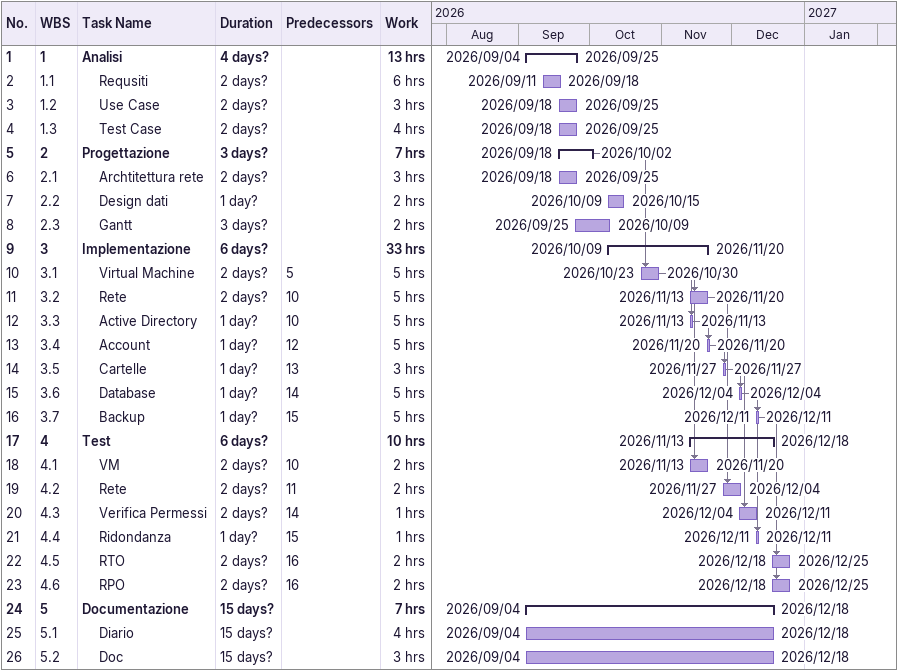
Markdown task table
| ID | WBS | Task | Duration | Start | Finish | Predecessors | Work (h) |
|---|---|---|---|---|---|---|---|
| 1 | 1 | **Analisi** | 4d? | 2026-09-04 | 2026-09-25 |  | 13 |
| 2 | 1.1 | Requsiti | 2d? | 2026-09-11 | 2026-09-18 |  | 6 |
| 3 | 1.2 | Use Case | 2d? | 2026-09-18 | 2026-09-25 |  | 3 |
| 4 | 1.3 | Test Case | 2d? | 2026-09-18 | 2026-09-25 |  | 4 |
| 5 | 2 | **Progettazione** | 3d? | 2026-09-18 | 2026-10-02 |  | 7 |
| 6 | 2.1 | Archtitettura rete | 2d? | 2026-09-18 | 2026-09-25 |  | 3 |
| 7 | 2.2 | Design dati | 1d? | 2026-10-09 | 2026-10-15 |  | 2 |
| 8 | 2.3 | Gantt | 3d? | 2026-09-25 | 2026-10-09 |  | 2 |
| 9 | 3 | **Implementazione** | 6d? | 2026-10-09 | 2026-11-20 |  | 33 |
| 10 | 3.1 | Virtual Machine | 2d? | 2026-10-23 | 2026-10-30 | 5 | 5 |
| 11 | 3.2 | Rete | 2d? | 2026-11-13 | 2026-11-20 | 10 | 5 |
| 12 | 3.3 | Active Directory | 1d? | 2026-11-13 | 2026-11-13 | 10 | 5 |
| 13 | 3.4 | Account | 1d? | 2026-11-20 | 2026-11-20 | 12 | 5 |
| 14 | 3.5 | Cartelle | 1d? | 2026-11-27 | 2026-11-27 | 13 | 3 |
| 15 | 3.6 | Database | 1d? | 2026-12-04 | 2026-12-04 | 14 | 5 |
| 16 | 3.7 | Backup | 1d? | 2026-12-11 | 2026-12-11 | 15 | 5 |
| 17 | 4 | **Test** | 6d? | 2026-11-13 | 2026-12-18 |  | 10 |
| 18 | 4.1 | VM | 2d? | 2026-11-13 | 2026-11-20 | 10 | 2 |
| 19 | 4.2 | Rete | 2d? | 2026-11-27 | 2026-12-04 | 11 | 2 |
| 20 | 4.3 | Verifica Permessi | 2d? | 2026-12-04 | 2026-12-11 | 14 | 1 |
| 21 | 4.4 | Ridondanza | 1d? | 2026-12-11 | 2026-12-11 | 15 | 1 |
| 22 | 4.5 | RTO | 2d? | 2026-12-18 | 2026-12-25 | 16 | 2 |
| 23 | 4.6 | RPO | 2d? | 2026-12-18 | 2026-12-25 | 16 | 2 |
| 24 | 5 | **Documentazione** | 15d? | 2026-09-04 | 2026-12-18 |  | 7 |
| 25 | 5.1 | Diario | 15d? | 2026-09-04 | 2026-12-18 |  | 4 |
| 26 | 5.2 | Doc | 15d? | 2026-09-04 | 2026-12-18 |  | 3 |
